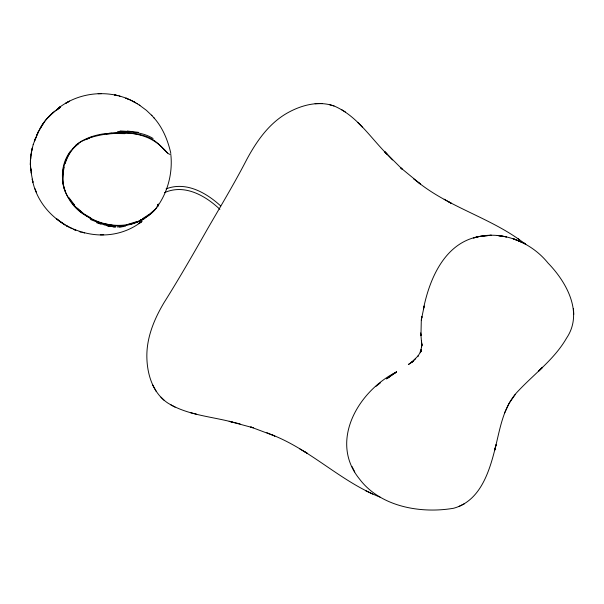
<?xml version="1.0" encoding="UTF-8"?>
<svg xmlns="http://www.w3.org/2000/svg" width="604" height="604" viewBox="0 0 604 604"><rect width="100%" height="100%" fill="white"/><g stroke="black" fill="none" stroke-linecap="round" stroke-linejoin="round"><path stroke-width="0.91" d="M30.238 164.228L30.676 157.78M30.494 160.913L30.51 166.206M421.849 345.133L421.6 343.132L421.871 345.594L421.464 340.913L421.539 347.051L421.668 345.971L421.079 349.512M136.3 222.408C144.62 218.369 154.835 213.099 158.301 204.122L157.923 205.904L158.203 204.227M421.252 349.852L420.739 350.75L421.162 351.362L421.411 350.939L420.746 350.554L421.267 349.837L420.195 352.2M420.792 332.857L420.95 335.567L421.313 319.969L424.197 306.002L423.419 309.067C429.535 278.489 445.027 242.355 479.463 236.458L479.017 236.542L491.354 235.22L479.463 236.458L473.521 237.976C500.648 229.49 530.637 241.472 548.092 263.125C566.612 282.151 583.63 312.864 566.552 338.127C554.6 358.957 534.902 373.348 518.67 390.531C502.777 406.394 500.074 429.474 494.699 450.169L496.058 444.71C490.055 469.376 481.388 500.648 453.634 508.251C421.033 513.861 380.467 506.915 359.516 479.032C328.606 441.207 358.572 390.622 396.571 371.943L386.5 378.889L391.332 375.333L388.04 377.847M30.313 161.079L31.536 151.204L33.235 144.522M30.615 159.32L30.736 157.72M30.608 157.803L31.151 154.443M63.307 170.343L62.688 180.558M31.015 154.503L31.725 151.113M421.69 317.983L421.932 316.647L421.313 319.969M64.251 167.044C62.34 174.85 62.182 183.216 64.99 190.834M420.248 352.117L421.23 349.89M31.589 151.174L32.329 147.837M31.906 150.283L32.465 147.776M421.192 349.965L420.716 351.302M33.182 144.56L38.384 131.544M65.141 163.729C67.512 155.87 71.891 148.357 78.822 143.707M157.923 205.904L158.256 204.922M170.955 154.352C168.093 155.153 165.534 150.102 163.261 148.539C158.625 143.835 153.59 139.245 147.353 136.798C134.247 132.087 119.818 132.284 106.138 133.635M421.071 350.177L420.52 352.479L421.131 350.056M34.3 141.238L35.523 137.976M34.428 141.193L38.475 131.642L43.949 122.567M504.642 412.834L509.134 403.268L515.174 394.601M421.381 350.154L420.414 351.309L420.361 352.751M420.392 351.347L420.746 350.554M36.904 134.737L40.128 128.335A33.545 15.727 -66.9 0 1 46.297 119.441M157.81 206.1L157.312 206.983L157.999 205.79M419.946 352.834L417.938 356.217L418.142 355.869L411.535 362.392L415.688 358.716M40.158 128.388L42.008 125.315M157.999 205.677C168.048 191.015 172.563 172.993 170.924 155.326M70.555 151.045C54.481 172.163 63.511 203.389 86.115 215.711M41.963 125.27C46.198 118.882 51.438 112.963 58.052 108.977M46.289 119.411L53.446 112.268M155.009 209.679L156.315 208.267M73.152 148.395L75.764 145.775M48.577 117.04L50.887 114.752M155.1 209.399L149.905 213.861L142.446 218.784M153.461 211.158L155.054 209.543M51.015 114.496L55.07 111.174M153.522 211.007C129.46 236.005 85.934 226.266 68.947 198.12M75.425 145.549C84.001 138.293 95.206 134.82 106.221 133.469M376.066 386.288L380.573 382.709M57.75 108.712C79.871 90.736 113.28 88.584 137.395 103.828M412.585 361.471L408.372 364.529L413.612 361.162M143.239 219.509L144.379 218.731M141.517 221.721C102.408 251.944 41.148 227.368 32.231 179.139L32.994 182.37M56.376 110.283L57.848 109.339M57.237 109.286L60.038 107.542L57.674 109.007L59.585 107.806M138.86 221.336L145.081 217.742L139.6 220.671L142.355 219.478C125.647 229.558 104.56 226.968 88.38 217.213M459.146 506.356L464.506 503.706M141.109 220.694L142.212 220.135M138.225 221.789L140.181 220.966M85.851 139.637L89.475 138.142M136.874 221.615L126.885 224.665M136.814 221.917L131.43 223.888M164.447 192.661C184.53 183.669 205.322 195.59 219.871 209.294M93.182 136.353L82.061 141.094A33.545 33.197 0.9 0 0 73.046 148.29C61.812 161.819 58.21 183.254 68.803 198.203M89.483 137.818C114.065 130.615 146.968 128.493 164.892 150.607M166.123 188.863C186.07 181.185 206.251 192.706 220.732 205.987M125.526 226.145L119.517 227.028M123.427 226.591L117.357 226.983M413.476 178.754L420.369 183.986L400.467 167.618L402.438 169.407L384.801 151.808L386.945 154.073C370.177 137.35 356.609 115.477 334.02 105.964C318.202 100.407 300.83 105.27 286.787 113.31C268.81 123.684 256.609 141.245 246.938 159.146C234.662 182.952 220.838 205.904 207.429 229.082C193.348 253.876 179.154 278.603 163.971 302.74C154.435 318.769 146.87 336.753 146.847 355.688C146.832 373.302 152.397 392.781 167.791 403.019C187.172 415.016 210.637 416.413 232.223 422.045M105.964 134.111L114.511 133.454L124.937 133.65M109.067 133.348L111.906 133.152M322.393 103.563L315.077 103.707M98.142 93.711L101.525 93.643M103.707 234.752L100.324 234.82M117.599 131.521C129.633 131.732 142.552 131.868 153.084 138.49M114.752 226.885L115.802 226.908M120.105 130.947L131.997 131.664M115.175 226.938L104.545 224.982L90.381 219.463M127.368 131.053L138.475 132.359M114.443 226.817L109.634 226.168M115.341 225.843L104.432 223.82M113.582 226.817L108.04 225.956M112.299 226.485L113.778 226.666M107.708 225.775L109.15 226.009M110.192 226.372L106.606 225.586M116.564 95.326L117.916 95.659L117.229 95.477M240.12 423.933L229.195 421.32L253.257 427.798L250.72 426.983L274.85 436.035L266.862 432.683M83.941 232.819L84.613 232.985M119.947 96.172L119.275 95.998M190.547 412.668L196.594 414.223M334.02 105.964L329.746 104.794M127.693 98.882L125.979 98.195L127.112 98.641M75.862 230.267L74.156 229.58M98.996 223.472L101.042 224.265M96.632 222.672L98.603 223.442M125.979 98.195L127.059 98.626M126.561 98.422L128.342 99.139M73.499 229.324L75.289 230.041M518.64 240.951L525.525 243.774L513.189 238.693L517.862 240.626M272.366 434.986C311.317 450.305 341.124 481.773 379.969 497.077M365.654 490.705L372.759 494.087M132.805 101.245L129.513 99.652M69.037 227.217L72.329 228.81M90.766 217.863L84.039 214.035L77.327 208.108M170.826 404.823L175.047 407.126M418.217 182.363C450.969 208.433 493.098 218.52 525.797 244.507M133.378 101.54L135.696 102.839L133.899 101.827M68.463 226.923L66.146 225.632L67.942 226.636M299.916 449.021L307.096 453.159L304.114 451.43M448.334 201.638L451.316 203.359L444.151 199.207M86.093 215.87L88.395 217.047M345.428 112.012L341.328 109.513M139.32 105.051L146.387 110.321L151.959 115.628M136.874 103.503L139.909 105.421M518.255 238.829L519.599 239.758M83.918 214.292L79.403 210.713M59.079 220.913L64.975 224.96L56.285 218.572L58.603 220.52M167.557 153.061L163.284 148.773M160.951 397.153L164.107 400.271M79.728 210.539L81.774 212.57M357.976 122.665L362.347 127.119M384.801 151.808L392.524 159.969M153.71 117.561C162.74 127.565 167.897 140.362 170.841 153.356M151.536 115.16L154.163 118.059M74.571 205.081L69.113 197.901M71.423 201.857L74.201 205.284M152.676 384.99L156.209 391.4M352.019 466.56L354.714 471.898M35.002 188.735L36.482 192.442M32.88 181.902L31.008 171.974M31.521 173.257L30.426 167.248M31.461 173.333L30.291 164.182M421.615 343.231L420.89 334.586M30.706 168.546L30.872 170.147M573.8 314.397L573.415 308.433M421.652 344.106L421.728 346.077L421.577 341.841M542.528 367.315L538.519 371.241L542.528 367.315M59.834 107.104L57.259 109.12L60.43 106.666L59.834 107.104M139.313 223.208L138.814 223.548L142.031 221.358L139.313 223.208M396.549 371.921L391.158 375.401L396.571 371.943M69.452 101.215L65.949 103.103L69.452 101.215M499.938 235.817L497.266 235.469L506.597 236.896L499.938 235.817M82.816 232.517L83.382 232.646L81.895 232.291L82.816 232.517M115.198 95.039L114.518 94.881L116.33 95.311L115.198 95.032M80.71 231.906L79.283 231.506L80.71 231.906"/></g></svg>
